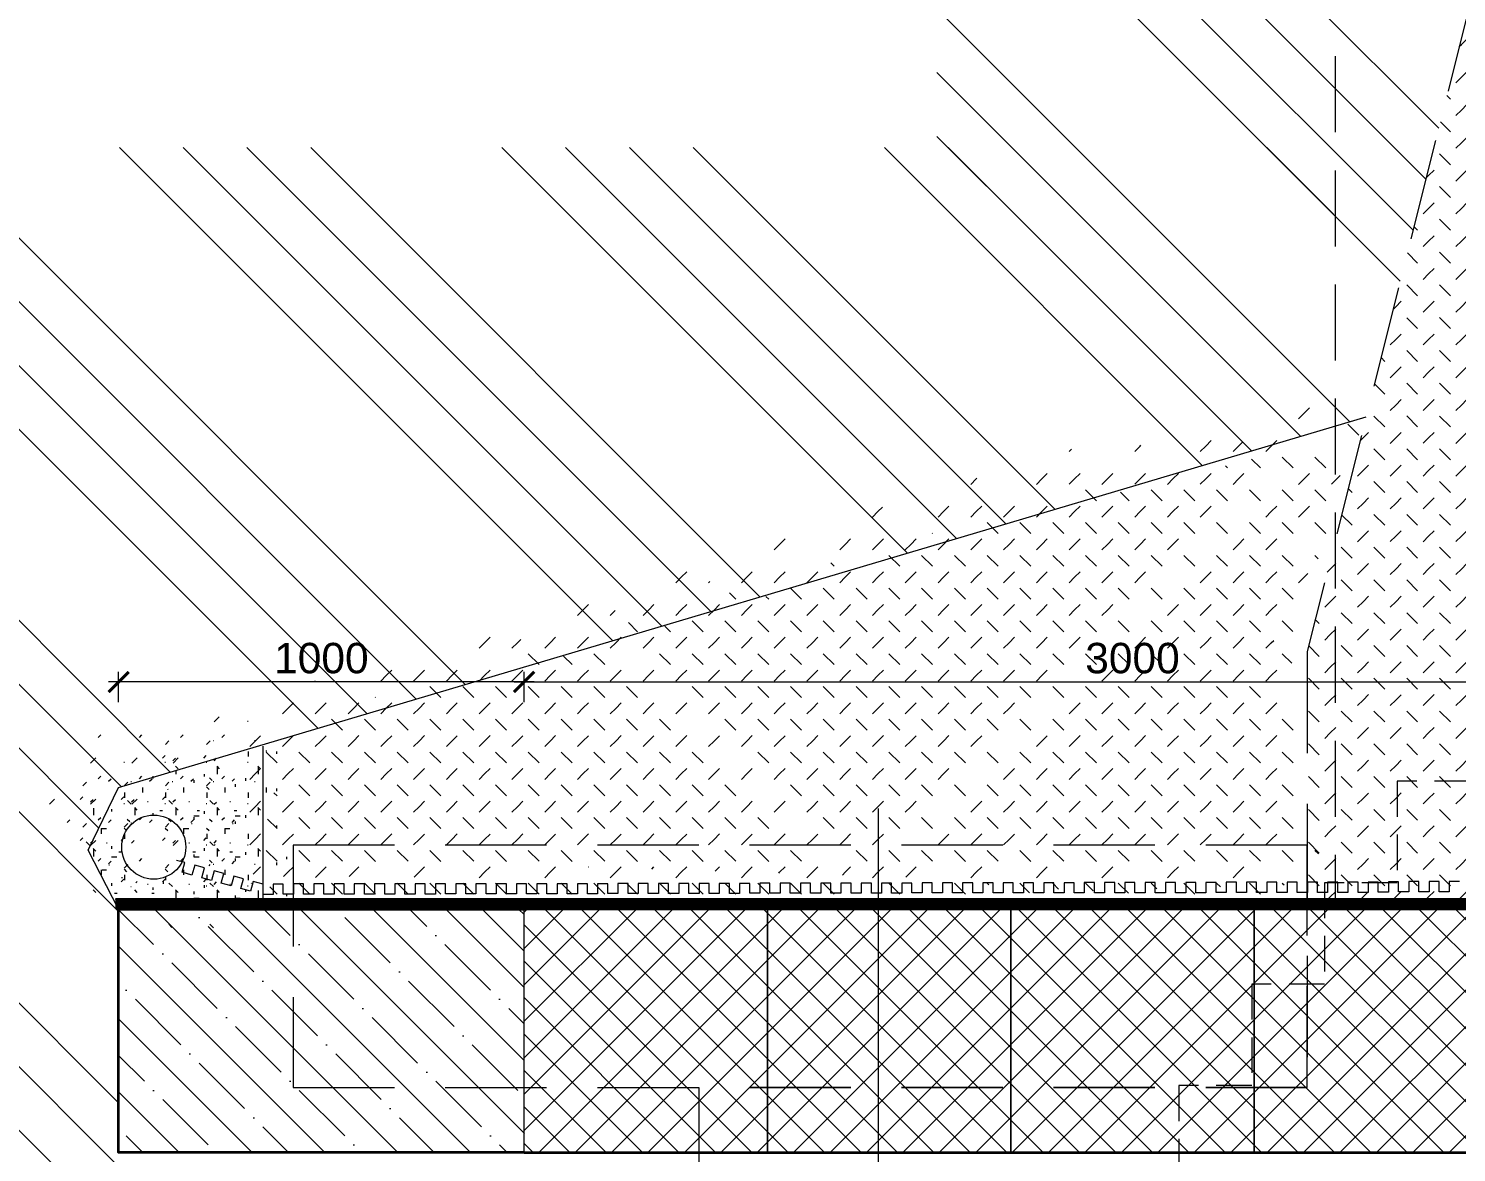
# Model space of a CAD drawing. Header units: millimetres. Extents: x 3760008 to 3998794, y 1820800 to 2250722.
# Drawn here: x 3943490 to 3947011, y 1850928 to 1853699 of the extents above; entities that cross this region are included whole.
import ezdxf

# ---------------------------------------------------------------- set-up
doc = ezdxf.new("R2010")
doc.units = ezdxf.units.MM
doc.header["$LTSCALE"] = 5
doc.linetypes.add('ACAD_ISO03W100', pattern=[30, 12, -18])
doc.linetypes.add('DASHED', pattern=[0.75, 0.5, -0.25])
for name, color, linetype, lineweight in [('km_ hydroizolace', 22, 'Continuous', 0), ('km__02_tlustá', 3, 'Continuous', 9), ('km__03_velmi tlustá', 7, 'Continuous', 35), ('km__tenká', 5, 'Continuous', 0), ('km_kóty', 140, 'Continuous', 0), ('SM__02d_tenka další', 146, 'Continuous', 9), ('SM_kóty', 140, 'Continuous', 0)]:
    doc.layers.add(name, color=color, linetype=linetype, lineweight=lineweight)
for name, color, linetype, lineweight, true_color in [('km_šrafy', 8, 'Continuous', 0, 0x818181), ('SM _ Bourání', 42, 'DASHED', 9, 0xd5a206), ('SM_ Návrh šrafa', 8, 'Continuous', 0, 0x808080)]:
    doc.layers.add(name, color=color, linetype=linetype, lineweight=lineweight, true_color=true_color)
doc.styles.add('IP_style', font='Arial.ttf')
doc.dimstyles.new('IP_50', dxfattribs={"dimscale": 100, "dimtxt": 0.75, "dimasz": 0.5, "dimexe": 0.25, "dimexo": 0.25, "dimgap": 0.2, "dimtad": 1, "dimdec": 0, "dimrnd": 5, "dimdsep": 46, "dimtxsty": 'IP_style', "dimblk": 'ARCHTICK', "dimcen": -0.5, "dimdle": 0.25, "dimclrd": 256, "dimclre": 256, "dimclrt": 256, "dimadec": 1, "dimazin": 2, "dimtfac": 0.5, "dimtdec": 0, "dimtmove": 2, "dimatfit": 3, "dimfxl": 0.5, "dimfxlon": 1, "dimtolj": 1, "dimlwd": -1, "dimlwe": -1, "dimarcsym": 0})

# ---------------------------------------------------------------- blocks, each defined once
blk = doc.blocks.new('_ArchTick')
at = {"color": 0, "linetype": 'ByBlock', "const_width": 0.15}
blk.add_lwpolyline([(-0.5, -0.5), (0.5, 0.5)], dxfattribs=at)
blk = doc.blocks.new('*D9357')
at = {"layer": 'Defpoints', "color": 0}
for p in [(3943712.488806972, 1852088.068894903), (3943712.488806972, 1851528.068894903), (3944712.488806767, 1851528.068894903)]:
    blk.add_point(p, dxfattribs=at)
at = {"layer": 'SM_kóty'}
for p, q in [((3944737.488806767, 1852088.068894903), (3943687.488806972, 1852088.068894903)), ((3943712.488806972, 1852038.068894903), (3943712.488806972, 1852113.068894903)), ((3944712.488806767, 1852038.068894903), (3944712.488806767, 1852113.068894903))]:
    blk.add_line(p, q, dxfattribs=at)
at = {"layer": 'SM_kóty', "xscale": 50, "yscale": 50, "zscale": 50, "rotation": 180}
blk.add_blockref('_ArchTick', (3943712.488806972, 1852088.068894903), dxfattribs=at)
at = {"layer": 'SM_kóty', "xscale": 50, "yscale": 50, "zscale": 50}
blk.add_blockref('_ArchTick', (3944712.488806767, 1852088.068894903), dxfattribs=at)
at = {"layer": 'SM_kóty', "insert": (3944212.48880687, 1852146.356394903), "char_height": 75, "attachment_point": 5, "style": 'IP_style'}
blk.add_mtext('\\A1;1000', dxfattribs=at)
blk = doc.blocks.new('*D9358')
at = {"layer": 'Defpoints', "color": 0}
for p in [(3947712.488806538, 1852088.068894903), (3944712.488806767, 1851528.068894903), (3947712.488806538, 1851528.068895093)]:
    blk.add_point(p, dxfattribs=at)
at = {"layer": 'SM_kóty'}
for p, q in [((3944687.488806767, 1852088.068894903), (3947737.488806538, 1852088.068894903)), ((3944712.488806767, 1852038.068894903), (3944712.488806767, 1852113.068894903)), ((3947712.488806538, 1852038.068894903), (3947712.488806538, 1852113.068894903))]:
    blk.add_line(p, q, dxfattribs=at)
at = {"layer": 'SM_kóty', "xscale": 50, "yscale": 50, "zscale": 50, "rotation": 180}
blk.add_blockref('_ArchTick', (3944712.488806767, 1852088.068894903), dxfattribs=at)
at = {"layer": 'SM_kóty', "xscale": 50, "yscale": 50, "zscale": 50}
blk.add_blockref('_ArchTick', (3947712.488806538, 1852088.068894903), dxfattribs=at)
at = {"layer": 'SM_kóty', "insert": (3946212.488806653, 1852146.356394903), "char_height": 75, "attachment_point": 5, "style": 'IP_style'}
blk.add_mtext('\\A1;3000', dxfattribs=at)

msp = doc.modelspace()

# ---------------------------------------------------------------- hatches: boundary and pattern name
at = {"layer": 'km_šrafy'}
h = msp.add_hatch(dxfattribs=at)
h.set_pattern_fill('SAND', color=256, scale=19.99999999999999, angle=270, style=0)
h.set_pattern_definition([(315, (30131.92482547648, 0), (80.82230508962238, 80.82230508962233), [-38.09999999999999, 38.09999999999999, -38.09999999999999]), (315, (30131.92482547648, -80.77199999999996), (80.82230508962238, 80.82230508962233), [-38.09999999999999, 38.09999999999999, -38.09999999999999]), (44.99999999999999, (30131.92482547648, 0), (-80.82230508962233, 80.82230508962238), [19.04999999999999, -76.19999999999997, 19.04999999999999]), (44.99999999999999, (30131.92482547648, -80.77199999999996), (-80.82230508962233, 80.82230508962238), [19.04999999999999, -76.19999999999997, 19.04999999999999])])
h.paths.add_polyline_path([(3947142.96837834, 1854150.365379229), (3946642.968378598, 1852162.753353565), (3946642.96837869, 1851528.068894489), (3947462.488806538, 1851528.068895024), (3947462.488806972, 1854293.06889463), (3947293.909287692, 1854293.068894614)])
h = msp.add_hatch(dxfattribs=at)
h.set_pattern_fill('SAND', color=256, scale=19.99999999999999, angle=270, style=0)
h.set_pattern_definition([(315, (983765623.6793969, -685939085.2088276), (80.8223050896224, 80.82230508962238), [-38.1, 38.1, -38.1]), (315, (983765623.6793969, -685939165.9808276), (80.8223050896224, 80.82230508962238), [-38.1, 38.1, -38.1]), (44.99999999999998, (983765623.6793969, -685939085.2088276), (-80.82230508962236, 80.8223050896224), [19.05, -76.2, 19.05]), (44.99999999999998, (983765623.6793969, -685939165.9808276), (-80.82230508962236, 80.8223050896224), [19.05, -76.2, 19.05])])
h.paths.add_polyline_path([(3946327.498343953, 1852600.332917134), (3946171.37757493, 1852553.956982414), (3944068.679397234, 1851929.346982519), (3944068.679397234, 1851543.068894915), (3944432.488756546, 1851543.068894915), (3944432.488756546, 1851543.068900772), (3945621.377572902, 1851543.068889089), (3945621.377572902, 1851543.068894943), (3946642.96837869, 1851543.068894964), (3946642.968378598, 1852162.753353565), (3946787.815932682, 1852738.55483463)])
h = msp.add_hatch(dxfattribs=at)
h.set_pattern_fill('CONCRETE1', color=256, scale=5, angle=270)
h.set_pattern_definition([(270, (983766449.6030259, -685944916.8785626), (101.6, -101.6), [12.7, -88.9]), (0, (983766449.6030259, -685944916.8785626), (101.6, 101.6), [12.7, -88.9]), (44.99999999999998, (983766449.6030259, -685944929.5785625), (2.75e-14, 101.599999829512), [17.96051272, -125.72358904]), (270, (983766506.753026, -685944929.5785625), (101.6, -101.6), [12.7, -88.9]), (315, (983766500.4030261, -685944935.9285626), (101.599999829512, -1.87e-14), [8.980251280000001, -134.70384032]), (44.99999999999998, (983766500.4030261, -685944935.9285626), (2.75e-14, 101.599999829512), [8.980251280000001, -134.70384032]), (270, (983766532.1530261, -685944967.6785626), (101.6, -101.6), [17.96051272, -83.63948728]), (315, (983766532.1530261, -685944967.6785626), (101.599999829512, -1.87e-14), [12.7, -130.98410176]), (44.99999999999998, (983766532.1530261, -685944985.6390753), (2.75e-14, 101.599999829512), [12.7, -130.98410176]), (0, (983766475.003026, -685944986.7285626), (101.6, 101.6), [12.7, -88.9]), (315, (983766475.003026, -685944986.7285626), (101.599999829512, -1.87e-14), [8.980251280000001, -134.70384032]), (44.99999999999998, (983766481.3530259, -685944993.0785625), (2.75e-14, 101.599999829512), [8.980251280000001, -134.70384032]), (270, (983766475.003026, -685944929.5785625), (101.6, -101.6), [6.35, -85.09]), (270, (983766500.4030261, -685945005.7785625), (101.6, -101.6), [6.35, -85.09]), (0, (983766513.1030259, -685944974.0285625), (101.6, 101.6), [6.35, -85.09]), (44.99999999999998, (983766455.953026, -685944986.7285626), (2.75e-14, 101.599999829512), [8.980251280000001, -134.70384032]), (44.99999999999998, (983766525.803026, -685944942.2785625), (2.75e-14, 101.599999829512), [8.980251280000001, -134.70384032]), (315, (983766482.940526, -685944964.5035626), (101.599999829512, -1.87e-14), [8.980251280000001, -134.70384032]), (0, (983766462.303026, -685944951.8035626), (101.6, 101.6), [1.5875, -100.0125]), (0, (983766505.1655259, -685944956.5660626), (101.6, 101.6), [1.5875, -100.0125]), (0, (983766522.628026, -685945004.1910626), (101.6, 101.6), [1.5875, -100.0125]), (0, (983766468.6530261, -685945005.7785625), (101.6, 101.6), [1.5875, -100.0125])])
h.paths.add_polyline_path([(3943999.488806972, 1851553.068894909), (3944068.679397234, 1851543.068894911), (3944068.679397234, 1851929.346982519), (3943712.488806972, 1851823.539973776), (3943637.488806972, 1851673.539977114), (3943704.755323234, 1851543.068870942), (3943704.755311194, 1851553.068894903)])
h.paths.add_polyline_path([(3943731.670013794, 1851721.694224517, -1.711272650861384), (3943799.224157938, 1851601.801757137, -0.5843604170829477)], flags=16)
h = msp.add_hatch(dxfattribs=at)
h.set_pattern_fill('ANSI37', color=256, scale=20, angle=270)
h.set_pattern_definition([(315, (-9669.276143094059, 102151.1304750331), (44.90128060534578, 44.90128060534575), []), (44.99999999999999, (-9669.276143094059, 102151.1304750331), (-44.90128060534575, 44.90128060534578), [])])
h.paths.add_polyline_path([(3944712.488806823, 1851528.068893617), (3944712.488807255, 1850928.068893879), (3947712.48880697, 1850928.068895354), (3947712.488806538, 1851528.068895093)])
at = {"layer": 'SM_ Návrh šrafa'}
h = msp.add_hatch(dxfattribs=at)
h.set_pattern_fill('ANSI34', color=256, scale=35, angle=90, style=0)
h.set_pattern_definition([(135, (-9739.276143094059, 102151.1304750331), (-471.4634463561306, -471.4634463561306), []), (135, (-9739.276143094059, 102308.2849568881), (-471.4634463561306, -471.4634463561306), []), (135, (-9739.276143094059, 102465.439439632), (-471.4634463561306, -471.4634463561306), []), (135, (-9739.276143094059, 102622.593921487), (-471.4634463561306, -471.4634463561306), [])])
h.paths.add_polyline_path([(3947801.782420314, 1856395.47242333), (3945730.289285047, 1856395.47242333), (3945730.289285047, 1853281.598009859), (3946818.509563607, 1852860.568894571), (3947142.96837834, 1854150.365379229), (3947142.488806972, 1854193.068894614), (3946642.488806971, 1854193.068894614), (3946642.488806971, 1854693.068894614), (3947212.488806972, 1854693.068894614), (3947212.488806972, 1854593.068894614), (3947611.226437753, 1854593.068894614), (3947642.968378561, 1854623.078562357), (3947638.051632094, 1854913.695228342)])
h = msp.add_hatch(dxfattribs=at)
h.set_pattern_fill('ANSI34', color=256, scale=35, angle=90, style=0)
h.set_pattern_definition([(135, (-9739.276143094059, 102151.1304750331), (-471.4634463561306, -471.4634463561306), []), (135, (-9739.276143094059, 102308.2849568881), (-471.4634463561306, -471.4634463561306), []), (135, (-9739.276143094059, 102465.4394396321), (-471.4634463561306, -471.4634463561306), []), (135, (-9739.276143094059, 102622.5939214871), (-471.4634463561306, -471.4634463561306), [])])
h.paths.add_polyline_path([(3944462.488807108, 1848278.068894335), (3944462.488807108, 1850568.068894449), (3944163.284562659, 1850679.771812554), (3944121.808770639, 1848225.972787217)])
h.paths.add_polyline_path([(3943712.488806972, 1848163.380400256), (3944121.808770639, 1848225.972787217), (3944163.284562659, 1850679.771812554), (3943712.488806972, 1850848.068894945)])
h.paths.add_polyline_path([(3944142.968379291, 1847296.113296918), (3943899.309611457, 1846593.068897807), (3944462.488805637, 1846593.068897946), (3944451.545524911, 1847247.721274784), (3944245.703239387, 1847295.166539887), (3943712.488774627, 1847418.068968214)])
h.paths.add_polyline_path([(3943899.309611457, 1846593.068897807), (3944142.968379291, 1847296.113296918), (3943712.488774627, 1847418.068968531), (3943712.488774627, 1847418.068894831), (3943712.488823144, 1848065.880363406), (3943712.488790799, 1848260.880437107), (3943712.488806972, 1850848.068894945), (3943712.488806972, 1850928.068894945), (3943712.488806972, 1851528.068894903), (3942522.512481973, 1851528.068894903), (3942522.512481973, 1846593.068897807)])
h.paths.add_polyline_path([(3945926.280661734, 1852485.679450272), (3946788.643817879, 1852741.845863779), (3946955.595458739, 1853405.516042276), (3942522.512481973, 1853405.847655277), (3942522.512481973, 1851528.068894903), (3943712.488806972, 1851528.068894903), (3943637.488806972, 1851673.539977114), (3943884.266326315, 1851931.571553507)])
h.paths.add_polyline_path([(3945926.280661746, 1852485.679450272), (3943884.266326315, 1851931.571553507), (3943637.488806972, 1851673.539977114), (3943712.488806972, 1851828.068888347), (3944337.386277527, 1852013.695723982), (3944769.020816412, 1852141.913483502), (3945148.623703504, 1852254.675154095), (3945448.082342606, 1852343.629842183)])
h = msp.add_hatch(dxfattribs=at)
h.set_pattern_fill('ANSI35', color=256, scale=20, angle=270)
h.set_pattern_definition([(315, (-9669.276078404393, 125165.6123867424), (89.80256121069155, 89.8025612106915), []), (315, (-9669.276078404393, 125075.8098256824), (89.80256121069155, 89.8025612106915), [158.75, -31.75, 0, -31.75])])
h.paths.add_polyline_path([(3943712.488839317, 1851528.068894762), (3943712.488774627, 1850928.068894945), (3944713.777143542, 1850928.068894945), (3944712.488806996, 1851178.068894732), (3944712.488806996, 1851528.068895045)])

# ---------------------------------------------------------------- linework, layer by layer
at = {"layer": 'km_ hydroizolace'}
for points in [[(3944068.679397234, 1851589.218630807), (3944044.595010055, 1851595.922532463), (3944037.891108364, 1851571.838145398), (3944013.806721367, 1851578.542046859), (3944020.510622943, 1851602.62643389), (3943996.426235764, 1851609.330335547), (3943989.722334074, 1851585.245948482), (3943965.637947009, 1851591.949850172), (3943972.341828961, 1851616.03415378), (3943948.257461588, 1851622.738138665), (3943941.553560012, 1851598.653751634), (3943917.469172718, 1851605.357653257), (3943924.173074408, 1851629.442040321), (3943900.088687297, 1851636.145941749), (3943893.384785721, 1851612.061554718), (3943869.300398427, 1851618.765456341), (3943876.004300117, 1851642.849843406), (3943855.004300117, 1851647.849843406)], [(3945268.679397234, 1851591.361488119), (3945243.679397234, 1851591.361488119), (3945243.679397234, 1851566.361488119), (3945218.679397234, 1851566.361488119), (3945218.679397234, 1851591.361488119), (3945193.679397234, 1851591.361488119), (3945193.679397234, 1851566.361488119), (3945168.679397234, 1851566.361488119), (3945168.679400572, 1851591.361402527), (3945143.679397234, 1851591.361488119), (3945143.679397234, 1851566.361488119), (3945118.679397234, 1851566.361488119), (3945118.679397234, 1851591.361488119), (3945093.679397234, 1851591.361488119), (3945093.679397234, 1851566.361488119), (3945068.679397234, 1851566.361488119), (3945068.679397234, 1851591.361488119), (3945043.679397234, 1851591.361488119), (3945043.679397234, 1851566.361488119), (3945018.679397234, 1851566.361488119), (3945018.679397234, 1851591.361488119), (3944993.679397234, 1851591.361488119), (3944993.679397234, 1851566.361488119), (3944968.679397234, 1851566.361488119), (3944968.679397234, 1851591.361488119), (3944943.679397234, 1851591.361488119), (3944943.679397234, 1851566.361488119), (3944918.679397234, 1851566.361488119), (3944918.679397234, 1851590.647202388), (3944893.679397234, 1851590.647202388), (3944893.679397234, 1851565.647202388), (3944868.679397234, 1851565.647202388), (3944868.679397234, 1851590.647202388), (3944843.679397234, 1851590.647202388), (3944843.679397234, 1851565.647202388), (3944818.679397234, 1851565.647202388), (3944818.679397234, 1851590.647202388), (3944793.679397234, 1851590.647202388), (3944793.679397234, 1851565.647202388), (3944768.679397234, 1851565.647202388), (3944768.679400572, 1851590.647116796), (3944743.679397234, 1851590.647202388), (3944743.679397234, 1851565.647202388), (3944718.679397234, 1851565.647202388), (3944718.679397234, 1851590.647202388), (3944693.679397234, 1851590.647202388), (3944693.679397234, 1851565.647202388), (3944668.679397234, 1851565.647202388), (3944668.679397234, 1851590.647202388), (3944643.679397234, 1851590.647202388), (3944643.679397234, 1851565.647202388), (3944618.679397234, 1851565.647202388), (3944618.679397234, 1851590.647202388), (3944593.679397234, 1851590.647202388), (3944593.679397234, 1851565.647202388), (3944568.679397234, 1851565.647202388), (3944568.679397234, 1851590.647202388), (3944543.679397234, 1851590.647202388), (3944543.679397234, 1851565.647202388), (3944518.679397234, 1851565.647202388), (3944518.679397234, 1851589.932916657), (3944493.679397234, 1851589.932916657), (3944493.679397234, 1851564.932916657), (3944468.679397234, 1851564.932916657), (3944468.679397234, 1851589.932916657), (3944443.679397234, 1851589.932916657), (3944443.679397234, 1851564.932916657), (3944418.679397234, 1851564.932916657), (3944418.679397234, 1851589.932916657), (3944393.679397234, 1851589.932916657), (3944393.679397234, 1851564.932916657), (3944368.679397234, 1851564.932916657), (3944368.679400572, 1851589.932831065), (3944343.679397234, 1851589.932916657), (3944343.679397234, 1851564.932916657), (3944318.679397234, 1851564.932916657), (3944318.679397234, 1851589.932916657), (3944293.679397234, 1851589.932916657), (3944293.679397234, 1851564.932916657), (3944268.679397234, 1851564.932916657), (3944268.679397234, 1851589.932916657), (3944243.679397234, 1851589.932916657), (3944243.679397234, 1851564.932916657), (3944218.679397234, 1851564.932916657), (3944218.679397234, 1851589.932916657), (3944193.679397234, 1851589.932916657), (3944193.679397234, 1851564.932916657), (3944168.679397234, 1851564.932916657), (3944168.679397234, 1851589.932916657), (3944143.679397234, 1851589.932916657), (3944143.679397234, 1851564.932916657), (3944118.679397234, 1851564.932916657), (3944118.679397234, 1851589.218630926), (3944093.679397234, 1851589.218630926), (3944093.679397234, 1851564.218630926), (3944068.679397234, 1851564.218630926), (3944068.679397234, 1851589.218630926)], [(3946418.679397234, 1851593.504345313), (3946393.679397234, 1851593.504345313), (3946393.679397234, 1851568.504345313), (3946368.679397234, 1851568.504345313), (3946368.679397234, 1851593.504345313), (3946343.679397234, 1851593.504345313), (3946343.679397234, 1851568.504345313), (3946318.679397234, 1851568.504345313), (3946318.679400572, 1851593.504259721), (3946293.679397234, 1851593.504345313), (3946293.679397234, 1851568.504345313), (3946268.679397234, 1851568.504345313), (3946268.679397234, 1851593.504345313), (3946243.679397234, 1851593.504345313), (3946243.679397234, 1851568.504345313), (3946218.679397234, 1851568.504345313), (3946218.679397234, 1851593.504345313), (3946193.679397234, 1851593.504345313), (3946193.679397234, 1851568.504345313), (3946168.679397234, 1851568.504345313), (3946168.679397234, 1851593.504345313), (3946143.679397234, 1851593.504345313), (3946143.679397234, 1851568.504345313), (3946118.679397234, 1851568.504345313), (3946118.679397234, 1851593.504345313), (3946093.679397234, 1851593.504345313), (3946093.679397234, 1851568.504345313), (3946068.679397234, 1851568.504345313), (3946068.679397234, 1851592.790059582), (3946043.679397234, 1851592.790059582), (3946043.679397234, 1851567.790059582), (3946018.679397234, 1851567.790059582), (3946018.679397234, 1851592.790059582), (3945993.679397234, 1851592.790059582), (3945993.679397234, 1851567.790059582), (3945968.679397234, 1851567.790059582), (3945968.679397234, 1851592.790059582), (3945943.679397234, 1851592.790059582), (3945943.679397234, 1851567.790059582), (3945918.679397234, 1851567.790059582), (3945918.679400572, 1851592.78997399), (3945893.679397234, 1851592.790059582), (3945893.679397234, 1851567.790059582), (3945868.679397234, 1851567.790059582), (3945868.679397234, 1851592.790059582), (3945843.679397234, 1851592.790059582), (3945843.679397234, 1851567.790059582), (3945818.679397234, 1851567.790059582), (3945818.679397234, 1851592.790059582), (3945793.679397234, 1851592.790059582), (3945793.679397234, 1851567.790059582), (3945768.679397234, 1851567.790059582), (3945768.679397234, 1851592.790059582), (3945743.679397234, 1851592.790059582), (3945743.679397234, 1851567.790059582), (3945718.679397234, 1851567.790059582), (3945718.679397234, 1851592.790059582), (3945693.679397234, 1851592.790059582), (3945693.679397234, 1851567.790059582), (3945668.679397234, 1851567.790059582), (3945668.679397234, 1851592.075773851), (3945643.679397234, 1851592.075773851), (3945643.679397234, 1851567.075773851), (3945618.679397234, 1851567.075773851), (3945618.679397234, 1851592.075773851), (3945593.679397234, 1851592.075773851), (3945593.679397234, 1851567.075773851), (3945568.679397234, 1851567.075773851), (3945568.679397234, 1851592.075773851), (3945543.679397234, 1851592.075773851), (3945543.679397234, 1851567.075773851), (3945518.679397234, 1851567.075773851), (3945518.679400572, 1851592.075688259), (3945493.679397234, 1851592.075773851), (3945493.679397234, 1851567.075773851), (3945468.679397234, 1851567.075773851), (3945468.679397234, 1851592.075773851), (3945443.679397234, 1851592.075773851), (3945443.679397234, 1851567.075773851), (3945418.679397234, 1851567.075773851), (3945418.679397234, 1851592.075773851), (3945393.679397234, 1851592.075773851), (3945393.679397234, 1851567.075773851), (3945368.679397234, 1851567.075773851), (3945368.679397234, 1851592.075773851), (3945343.679397234, 1851592.075773851), (3945343.679397234, 1851567.075773851), (3945318.679397234, 1851567.075773851), (3945318.679397234, 1851592.075773851), (3945293.679397234, 1851592.075773851), (3945293.679397234, 1851567.075773851), (3945268.679397234, 1851567.075773851), (3945268.679397234, 1851591.361488119), (3945243.679397234, 1851591.361488119), (3945243.679397234, 1851566.361488119), (3945218.679397234, 1851566.361488119), (3945218.679397234, 1851591.361488119)], [(3946843.679397234, 1851594.932916776), (3946843.679397234, 1851569.932916776), (3946818.679397234, 1851569.932916776), (3946818.679397234, 1851594.218631045), (3946793.679397234, 1851594.218631045), (3946793.679397234, 1851569.218631045), (3946768.679397234, 1851569.218631045), (3946768.679397234, 1851594.218631045), (3946743.679397234, 1851594.218631045), (3946743.679397234, 1851569.218631045), (3946718.679397234, 1851569.218631045), (3946718.679397234, 1851594.218631045), (3946693.679397234, 1851594.218631045), (3946693.679397234, 1851569.218631045), (3946668.679397234, 1851569.218631045), (3946668.679400572, 1851594.218545452), (3946643.679397234, 1851594.218631045), (3946643.679397234, 1851569.218631045), (3946618.679397234, 1851569.218631045), (3946618.679397234, 1851594.218631045), (3946593.679397234, 1851594.218631045), (3946593.679397234, 1851569.218631045), (3946568.679397234, 1851569.218631045), (3946568.679397234, 1851594.218631045), (3946543.679397234, 1851594.218631045), (3946543.679397234, 1851569.218631045), (3946518.679397234, 1851569.218631045), (3946518.679397234, 1851594.218631045), (3946493.679397234, 1851594.218631045), (3946493.679397234, 1851569.218631045), (3946468.679397234, 1851569.218631045), (3946468.679397234, 1851594.218631045), (3946443.679397234, 1851594.218631045), (3946443.679397234, 1851569.218631045), (3946418.679397234, 1851569.218631045), (3946418.679397234, 1851593.504345313), (3946393.679397234, 1851593.504345313), (3946393.679397234, 1851568.504345313), (3946368.679397234, 1851568.504345313), (3946368.679397234, 1851593.504345313)], [(3947018.679397234, 1851595.647202507), (3946993.679397234, 1851595.647202507), (3946993.679397234, 1851570.647202507), (3946968.679397234, 1851570.647202507), (3946968.679397234, 1851595.647202507), (3946943.679397234, 1851595.647202507), (3946943.679397234, 1851570.647202507), (3946918.679397234, 1851570.647202507), (3946918.679397234, 1851595.647202507), (3946893.679397234, 1851595.647202507), (3946893.679397234, 1851570.647202507), (3946868.679397234, 1851570.647202507), (3946868.679397234, 1851594.932916776), (3946843.679397234, 1851594.932916776), (3946843.679397234, 1851569.932916776), (3946818.679397234, 1851569.932916776), (3946818.679397234, 1851594.932916776)], [(3947624, 1851553.068894984), (3943704.755311194, 1851553.068894903), (3943712.488806972, 1851538.068894903)]]:
    msp.add_lwpolyline(points, dxfattribs=at)
at = {"layer": 'km_ hydroizolace', "linetype": 'ACAD_ISO03W100', "const_width": 25}
msp.add_lwpolyline([(3947624, 1851540.568894991), (3943704.755311194, 1851540.568894903)], dxfattribs=at)
at = {"layer": 'km__02_tlustá'}
msp.add_circle((3943799.224157938, 1851680.77988867), 78.97813153266904, dxfattribs=at)
at = {"layer": 'km__03_velmi tlustá', "linetype": 'DASHED', "lineweight": 9, "ltscale": 35}
msp.add_lwpolyline([(3947942.488816692, 1855093.068894239), (3947942.488816785, 1853093.068894608), (3947762.988818247, 1853093.068894608), (3947762.988818247, 1852843.068894896), (3947583.488818247, 1852843.068894896), (3947583.488818247, 1852593.068895185), (3947403.988818247, 1852593.068895185), (3947403.988818247, 1852343.068895473), (3947224.488818247, 1852343.068895473), (3947224.488818247, 1852093.068895762), (3947044.988818247, 1852093.068895762), (3947044.988818247, 1851843.06889605), (3946865.488818247, 1851843.06889605), (3946865.488818247, 1851593.068896339), (3946685.988818247, 1851593.068896339), (3946685.988818247, 1851343.068896627), (3946506.488818247, 1851343.068896627), (3946506.488818247, 1851093.068896916), (3946326.988818247, 1851093.068896916), (3946326.988818247, 1849593.068895614)], dxfattribs=at)
at = {"layer": 'km__03_velmi tlustá', "linetype": 'DASHED', "lineweight": 9, "ltscale": 75}
msp.add_lwpolyline([(3946712.488807332, 1854193.068894614), (3946712.488807332, 1851528.068894528)], dxfattribs=at)
at = {"layer": 'km__03_velmi tlustá', "linetype": 'Continuous', "ltscale": 0.01}
for points in [[(3944712.488807106, 1850928.068894945), (3943712.488806972, 1850928.068894945), (3943712.488806972, 1851528.068894903), (3944712.488806767, 1851528.068894903)], [(3944712.488807106, 1850928.068894945), (3947712.48880697, 1850928.163127222), (3947712.488806538, 1851528.068895093), (3944712.488806869, 1851528.068893398)]]:
    msp.add_lwpolyline(points, dxfattribs=at)
at = {"layer": 'km__tenká'}
msp.add_lwpolyline([(3943637.488806972, 1851673.539977114), (3943712.488806972, 1851828.068888347), (3946788.643817879, 1852741.845863779)], dxfattribs=at)
at = {"layer": 'km_kóty'}
msp.add_lwpolyline([(3945586.228221573, 1850363.024276219), (3945586.228221573, 1851776.3742766)], dxfattribs=at)
at = {"layer": 'SM _ Bourání', "ltscale": 100}
msp.add_lwpolyline([(3948142.968378512, 1855357.690177908), (3947642.968378561, 1854623.078562357), (3947142.96837834, 1854150.365379229), (3946642.968378598, 1852162.753353565), (3946642.968378753, 1851087.782550735), (3946642.968378753, 1851087.782550735), (3945142.9683787, 1851087.782550734), (3945142.968378955, 1850655.115589069), (3944642.968378929, 1848947.269871958), (3944142.968379291, 1847296.113296918), (3943727.827706447, 1846098.281068344)], dxfattribs=at)
msp.add_lwpolyline([(3944142.968379041, 1851087.7825504), (3946642.968378753, 1851087.782550735), (3946642.968378679, 1851685.797549863), (3944142.968378623, 1851685.797549934)], close=True, dxfattribs=at)
at = {"layer": 'SM__02d_tenka další', "ltscale": 2}
for points in [[(3943712.488806972, 1851528.068894903), (3943637.488806972, 1851673.539977114), (3943712.488806972, 1851828.068888347), (3946788.643817879, 1852741.845863779)], [(3944068.679397234, 1851528.068894903), (3944068.679397234, 1851929.346982519)]]:
    msp.add_lwpolyline(points, dxfattribs=at)
for points in [[(3945312.488807172, 1851528.068894835), (3945312.488807073, 1850928.068895064), (3944712.488807208, 1850928.068894945), (3944712.488806869, 1851528.068894903)], [(3945912.488807037, 1851528.068894954), (3945912.488806937, 1850928.068895184), (3945312.488807073, 1850928.068895064), (3945312.488807172, 1851528.068894835)], [(3946512.488806808, 1851528.068894854), (3946512.48880724, 1850928.068895116), (3945912.488806937, 1850928.068895184), (3945912.488807037, 1851528.068894954)], [(3947112.488806673, 1851528.068894973), (3947112.488807105, 1850928.068895235), (3946512.48880724, 1850928.068895116), (3946512.488806808, 1851528.068894854)]]:
    msp.add_lwpolyline(points, close=True, dxfattribs=at)

# ---------------------------------------------------------------- dimensions: what is measured, and where the dimension line sits
at = {"layer": 'SM_kóty'}
for base, p2, picture, middle in [((3943712.488806972, 1852088.068894903), (3943712.488806972, 1851528.068894903), '*D9357', (3944212.48880687, 1852146.356394903)), ((3947712.488806538, 1852088.068894903), (3947712.488806538, 1851528.068895093), '*D9358', (3946212.488806653, 1852146.356394903))]:
    dim = msp.add_linear_dim(base=base, p1=(3944712.488806767, 1851528.068894903), p2=p2, dimstyle='IP_50', dxfattribs=at)
    dim.commit()
    dim.dimension.update_dxf_attribs({"geometry": picture, "text_midpoint": middle})

doc.saveas('drawing.dxf')
